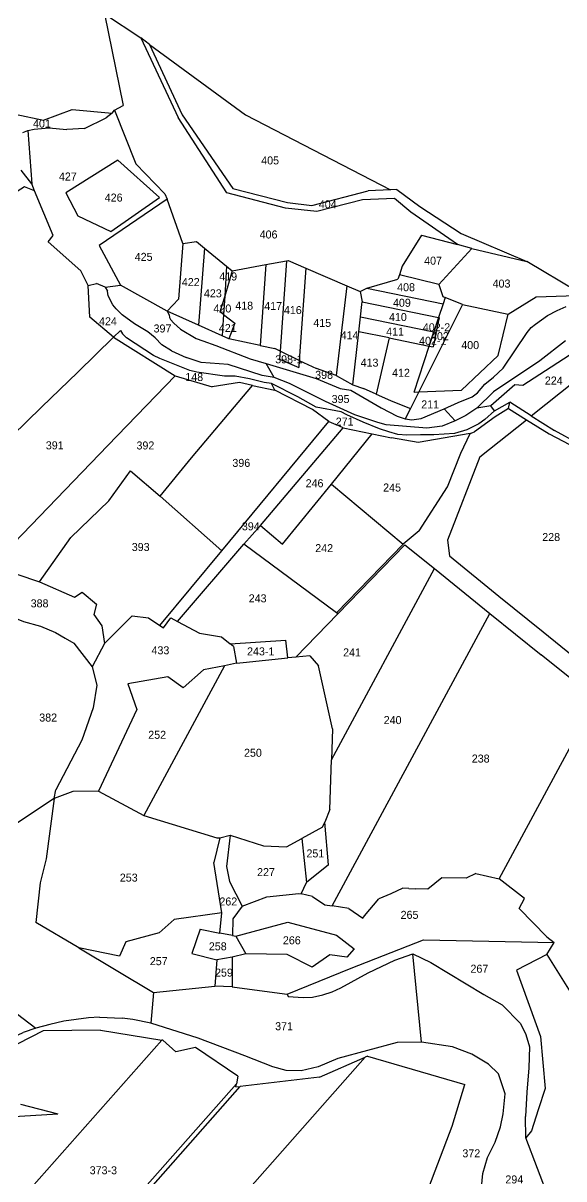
# Model space of a CAD drawing. Header units: metres. Extents: x 215864 to 218449, y 2702083 to 2704249.
# Drawn here: x 217054.5 to 217223.6, y 2703485.9 to 2703846.9 of the extents above; entities that cross this region are included whole.
import ezdxf
from ezdxf.enums import TextEntityAlignment as Align

# ---------------------------------------------------------------- set-up
doc = ezdxf.new("R2010")
doc.units = ezdxf.units.M

msp = doc.modelspace()

# ---------------------------------------------------------------- linework, layer by layer
at = {"layer": 'LIN'}
for p, q in [((217080.01, 2703849.86), (217091.32, 2703842.33)), ((217080.01, 2703849.86), (217085.84, 2703821.21)), ((217094.09, 2703840.25), (217091.32, 2703842.33)), ((217091.32, 2703842.33), (217103, 2703817.43)), ((217094.09, 2703840.25), (217124.09, 2703818.33)), ((217094.09, 2703840.25), (217104.25, 2703818.28)), ((217083.08, 2703819.71), (217085.84, 2703821.21)), ((217052.07, 2703818.49), (217060.87, 2703816.67)), ((217060.87, 2703816.67), (217069.81, 2703819.93)), ((217069.81, 2703819.93), (217082.4, 2703818.85)), ((217073.7, 2703814.02), (217080.5, 2703817.4)), ((217082.4, 2703818.85), (217080.5, 2703817.4)), ((217082.4, 2703818.85), (217083.08, 2703819.71)), ((217083.08, 2703819.71), (217089.77, 2703803)), ((217118.24, 2703793.97), (217103, 2703817.43)), ((217104.25, 2703818.28), (217120.13, 2703795.33)), ((217124.09, 2703818.33), (217169.41, 2703794.88)), ((217054.41, 2703812.76), (217055.97, 2703813.42)), ((217055.97, 2703813.42), (217057.95, 2703813.82)), ((217055.97, 2703813.42), (217057.22, 2703796.71)), ((217057.95, 2703813.82), (217062.61, 2703814.2)), ((217062.61, 2703814.2), (217068.14, 2703813.72)), ((217073.7, 2703814.02), (217068.14, 2703813.72)), ((217084.17, 2703804.09), (217067.84, 2703793.89)), ((217084.17, 2703804.09), (217097.13, 2703792.48)), ((217089.77, 2703803), (217098.83, 2703793.65)), ((217057.22, 2703796.71), (217053.9, 2703801.02)), ((217055, 2703795.79), (217051.52, 2703793.58)), ((217058.09, 2703794.58), (217055, 2703795.79)), ((217058.09, 2703794.58), (217057.22, 2703796.71)), ((217120.13, 2703795.33), (217137.15, 2703790.9)), ((217063.87, 2703780.63), (217058.09, 2703794.58)), ((217067.84, 2703793.89), (217071.68, 2703786.72)), ((217099.61, 2703792), (217078.26, 2703777.43)), ((217081.98, 2703781.87), (217097.13, 2703792.48)), ((217098.83, 2703793.65), (217099.61, 2703792)), ((217104.5, 2703778.15), (217099.61, 2703792)), ((217136.56, 2703789.12), (217118.24, 2703793.97)), ((217144.79, 2703790.02), (217162.38, 2703794.59)), ((217160.65, 2703791.78), (217146.37, 2703788.05)), ((217170.69, 2703792.21), (217160.65, 2703791.78)), ((217169.41, 2703794.88), (217162.38, 2703794.59)), ((217171.41, 2703794.94), (217169.41, 2703794.88)), ((217175.72, 2703787.92), (217170.69, 2703792.21)), ((217171.41, 2703794.94), (217178.58, 2703789.62)), ((217146.37, 2703788.05), (217136.56, 2703789.12)), ((217137.15, 2703790.9), (217144.79, 2703790.02)), ((217190.32, 2703777.79), (217175.72, 2703787.92)), ((217178.58, 2703789.62), (217191.48, 2703781.19)), ((217071.68, 2703786.72), (217081.98, 2703781.87)), ((217062.31, 2703778.62), (217063.87, 2703780.63)), ((217179.06, 2703780.7), (217173.03, 2703771.07)), ((217179.06, 2703780.7), (217190.32, 2703777.79)), ((217191.48, 2703781.19), (217211.99, 2703772.47)), ((217072.57, 2703769.61), (217062.31, 2703778.62)), ((217078.26, 2703777.43), (217085.01, 2703765.08)), ((217104.5, 2703778.15), (217103.14, 2703760.72)), ((217104.5, 2703778.15), (217108.7, 2703778.75)), ((217108.7, 2703778.75), (217111.28, 2703776.63)), ((217194.86, 2703776.49), (217190.32, 2703777.79)), ((217111.28, 2703776.63), (217109.33, 2703752.56)), ((217111.28, 2703776.63), (217118.15, 2703771.04)), ((217194.86, 2703776.49), (217184.53, 2703765.27)), ((217194.86, 2703776.49), (217211.99, 2703772.47)), ((217118.15, 2703771.04), (217117.55, 2703761.65)), ((217118.15, 2703771.04), (217119.93, 2703769.59)), ((217119.93, 2703769.59), (217130.45, 2703771.51)), ((217130.45, 2703771.51), (217128.67, 2703746.27)), ((217130.45, 2703771.51), (217136.85, 2703772.68)), ((217136.85, 2703772.68), (217134.86, 2703744.46)), ((217136.85, 2703772.68), (217137.43, 2703772.79)), ((217137.43, 2703772.79), (217142.9, 2703770.43)), ((217142.9, 2703770.43), (217140.88, 2703741.58)), ((217142.9, 2703770.43), (217155.77, 2703764.89)), ((217173.03, 2703771.07), (217172.15, 2703768.32)), ((217227.76, 2703763.11), (217211.99, 2703772.47)), ((217074.91, 2703764.99), (217072.57, 2703769.61)), ((217119.93, 2703769.59), (217117.55, 2703761.65)), ((217162.03, 2703764.15), (217171.7, 2703766.94)), ((217172.15, 2703768.32), (217171.7, 2703766.94)), ((217184.53, 2703765.27), (217172.15, 2703768.32)), ((217074.91, 2703764.99), (217077.47, 2703765.58)), ((217075.43, 2703755.13), (217074.91, 2703764.99)), ((217080.2, 2703764.49), (217077.47, 2703765.58)), ((217080.2, 2703764.49), (217085.01, 2703765.08)), ((217080.2, 2703764.49), (217080.88, 2703763.21)), ((217081.12, 2703761.78), (217080.88, 2703763.21)), ((217099.51, 2703756.95), (217085.01, 2703765.08)), ((217155.77, 2703764.89), (217152.39, 2703736.92)), ((217155.77, 2703764.89), (217159.88, 2703763.12)), ((217159.88, 2703763.12), (217162.03, 2703764.15)), ((217159.88, 2703763.12), (217160.51, 2703759.86)), ((217162.03, 2703764.15), (217185.81, 2703759.26)), ((217184.53, 2703765.27), (217185.73, 2703761.55)), ((217082.59, 2703758.9), (217081.12, 2703761.78)), ((217083.57, 2703757.65), (217082.59, 2703758.9)), ((217103.14, 2703760.72), (217099.51, 2703756.95)), ((217117.55, 2703761.65), (217116, 2703756.74)), ((217117.55, 2703761.65), (217117.16, 2703755.89)), ((217159.99, 2703755.19), (217160.42, 2703759.01)), ((217160.42, 2703759.01), (217160.51, 2703759.86)), ((217160.51, 2703759.86), (217184.39, 2703754.96)), ((217191.86, 2703759.05), (217178.2, 2703731.75)), ((217185.81, 2703759.26), (217184.39, 2703754.96)), ((217185.73, 2703761.55), (217186.46, 2703761.25)), ((217186.46, 2703761.25), (217185.81, 2703759.26)), ((217191.86, 2703759.05), (217186.46, 2703761.25)), ((217191.86, 2703759.05), (217206.19, 2703755.98)), ((217206.19, 2703755.98), (217214.9, 2703761.49)), ((217214.9, 2703761.49), (217227.44, 2703761.91)), ((217085.5, 2703755.83), (217083.57, 2703757.65)), ((217089.3, 2703753.06), (217085.5, 2703755.83)), ((217109.33, 2703752.56), (217099.51, 2703756.95)), ((217099.51, 2703756.95), (217100.16, 2703755.79)), ((217100.16, 2703755.79), (217100.26, 2703755.01)), ((217117.16, 2703755.89), (217116, 2703756.74)), ((217117.16, 2703755.89), (217116.71, 2703749.29)), ((217117.16, 2703755.89), (217120.75, 2703753.24)), ((217203.05, 2703743.13), (217206.19, 2703755.98)), ((217214.7, 2703752.86), (217218.47, 2703755.62)), ((217218.47, 2703755.62), (217221.48, 2703757.22)), ((217221.48, 2703757.22), (217224.32, 2703758.38)), ((217082.81, 2703748.82), (217075.43, 2703755.13)), ((217093.53, 2703750.56), (217089.3, 2703753.06)), ((217100.26, 2703755.01), (217100.6, 2703754.32)), ((217100.6, 2703754.32), (217101.62, 2703753.21)), ((217101.62, 2703753.21), (217103.75, 2703751.32)), ((217116.71, 2703749.29), (217109.33, 2703752.56)), ((217120.75, 2703753.24), (217118.8, 2703748.33)), ((217159.46, 2703750.56), (217159.99, 2703755.19)), ((217159.99, 2703755.19), (217182.92, 2703750.48)), ((217184.39, 2703754.96), (217182.92, 2703750.48)), ((217183.7, 2703750.31), (217184.69, 2703754.9)), ((217184.39, 2703754.96), (217184.69, 2703754.9)), ((217212.12, 2703750.35), (217213.41, 2703751.87)), ((217213.41, 2703751.87), (217214.7, 2703752.86)), ((217071.59, 2703737.91), (217082.81, 2703748.82)), ((217084.98, 2703750.93), (217082.81, 2703748.82)), ((217082.81, 2703748.82), (217102.11, 2703736.81)), ((217084.98, 2703750.93), (217085.6, 2703749.88)), ((217086.83, 2703748.59), (217085.6, 2703749.88)), ((217095.32, 2703743.15), (217086.83, 2703748.59)), ((217095.77, 2703748.61), (217093.53, 2703750.56)), ((217097.86, 2703746.49), (217095.77, 2703748.61)), ((217103.75, 2703751.32), (217108.65, 2703748.47)), ((217108.65, 2703748.47), (217110.7, 2703747.65)), ((217118.8, 2703748.33), (217116.71, 2703749.29)), ((217128.67, 2703746.27), (217118.8, 2703748.33)), ((217157.59, 2703734), (217159.46, 2703750.56)), ((217168.98, 2703748.6), (217159.46, 2703750.56)), ((217168.98, 2703748.6), (217164.92, 2703731.05)), ((217168.98, 2703748.6), (217181.46, 2703746.04)), ((217181.46, 2703746.04), (217182.92, 2703750.48)), ((217183.7, 2703750.31), (217182.78, 2703745.8)), ((217182.92, 2703750.48), (217183.7, 2703750.31)), ((217204.6, 2703739.15), (217212.12, 2703750.35)), ((217100.89, 2703744.62), (217097.86, 2703746.49)), ((217100.89, 2703744.62), (217105.46, 2703742.52)), ((217110.7, 2703747.65), (217114.82, 2703746.28)), ((217114.82, 2703746.28), (217125.56, 2703742.08)), ((217128.67, 2703746.27), (217133.18, 2703745.32)), ((217134.86, 2703744.46), (217133.18, 2703745.32)), ((217134.86, 2703744.46), (217134.69, 2703742)), ((217140.88, 2703741.58), (217134.86, 2703744.46)), ((217176.74, 2703731.68), (217181.46, 2703746.04)), ((217181.46, 2703746.04), (217182.78, 2703745.8)), ((217230.59, 2703746.52), (217210.73, 2703733.78)), ((217213.42, 2703724.28), (217239.2, 2703744.91)), ((217224.08, 2703747.73), (217216.08, 2703741.46)), ((217097.25, 2703742.18), (217095.32, 2703743.15)), ((217106.66, 2703738.4), (217097.25, 2703742.18)), ((217110.24, 2703740.98), (217105.46, 2703742.52)), ((217118.67, 2703740.31), (217110.24, 2703740.98)), ((217125.56, 2703742.08), (217130.52, 2703740.6)), ((217134.69, 2703742), (217140.72, 2703739.39)), ((217140.88, 2703741.58), (217140.72, 2703739.39)), ((217140.88, 2703741.58), (217146.27, 2703739.07)), ((217191.54, 2703732.3), (217203.05, 2703743.13)), ((217216.08, 2703741.46), (217201.63, 2703731.79)), ((217060.29, 2703726.93), (217071.59, 2703737.91)), ((217108.85, 2703737.92), (217106.66, 2703738.4)), ((217117.45, 2703736.67), (217108.85, 2703737.92)), ((217129.3, 2703736.92), (217118.67, 2703740.31)), ((217133.06, 2703736.23), (217130.52, 2703740.6)), ((217130.52, 2703740.6), (217146.14, 2703735.97)), ((217152.39, 2703736.92), (217146.27, 2703739.07)), ((217201.61, 2703736.35), (217204.6, 2703739.15)), ((217081.01, 2703714.96), (217102.11, 2703736.81)), ((217102.11, 2703736.81), (217113.66, 2703733.35)), ((217107.15, 2703711.17), (217126.19, 2703733.78)), ((217122.2, 2703734.65), (217113.66, 2703733.35)), ((217120.8, 2703736.68), (217117.45, 2703736.67)), ((217125.3, 2703735.84), (217120.8, 2703736.68)), ((217126.19, 2703733.78), (217122.2, 2703734.65)), ((217129.84, 2703734.72), (217125.3, 2703735.84)), ((217126.19, 2703733.78), (217133.23, 2703732.32)), ((217133.06, 2703736.23), (217129.3, 2703736.92)), ((217132.16, 2703734.32), (217129.84, 2703734.72)), ((217133.23, 2703732.32), (217132.16, 2703734.32)), ((217140.46, 2703730.22), (217132.16, 2703734.32)), ((217137.83, 2703734.4), (217133.06, 2703736.23)), ((217149.09, 2703728.77), (217137.83, 2703734.4)), ((217146.14, 2703735.97), (217153.61, 2703732.85)), ((217152.39, 2703736.92), (217157.59, 2703734)), ((217157.59, 2703734), (217160.92, 2703732.84)), ((217196.55, 2703731.47), (217198.89, 2703734.12)), ((217198.89, 2703734.12), (217201.61, 2703736.35)), ((217208.3, 2703733.97), (217200.76, 2703727.35)), ((217210.73, 2703733.78), (217208.3, 2703733.97)), ((217144.95, 2703726.22), (217133.23, 2703732.32)), ((217146.16, 2703726.94), (217140.46, 2703730.22)), ((217153.61, 2703732.85), (217156.95, 2703732.32)), ((217156.95, 2703732.32), (217166.48, 2703726.72)), ((217164.92, 2703731.05), (217160.92, 2703732.84)), ((217164.92, 2703731.05), (217169.42, 2703729.03)), ((217178.2, 2703731.75), (217175.59, 2703726.53)), ((217176.74, 2703731.68), (217178.2, 2703731.75)), ((217178.2, 2703731.75), (217191.54, 2703732.3)), ((217190.51, 2703728.39), (217194.92, 2703730.21)), ((217194.92, 2703730.21), (217196.55, 2703731.47)), ((217201.63, 2703731.79), (217196.35, 2703726.68)), ((217060.29, 2703726.93), (217037.18, 2703704.54)), ((217153.96, 2703725.57), (217146.16, 2703726.94)), ((217158.22, 2703724.54), (217149.09, 2703728.77)), ((217166.48, 2703726.72), (217171.46, 2703724.18)), ((217169.42, 2703729.03), (217172.21, 2703727.9)), ((217172.21, 2703727.9), (217175.59, 2703726.53)), ((217175.59, 2703726.53), (217173.99, 2703723.31)), ((217178.95, 2703723.44), (217186.15, 2703726.47)), ((217186.15, 2703726.47), (217190.51, 2703728.39)), ((217189.56, 2703722.72), (217186.15, 2703726.47)), ((217196.35, 2703726.68), (217192.95, 2703724.39)), ((217200.76, 2703727.35), (217196.35, 2703726.68)), ((217201.92, 2703725.88), (217200.76, 2703727.35)), ((217201.92, 2703725.88), (217206.69, 2703728.49)), ((217206.25, 2703726.56), (217202.08, 2703723.94)), ((217206.25, 2703726.56), (217206.69, 2703728.49)), ((217206.25, 2703726.56), (217211.9, 2703723.07)), ((217213.42, 2703724.28), (217206.69, 2703728.49)), ((217150.15, 2703722.54), (217144.95, 2703726.22)), ((217155.7, 2703724.6), (217153.96, 2703725.57)), ((217160.8, 2703722.31), (217155.7, 2703724.6)), ((217165.42, 2703722.18), (217158.22, 2703724.54)), ((217171.46, 2703724.18), (217173.99, 2703723.31)), ((217173.99, 2703723.31), (217176.05, 2703722.98)), ((217176.05, 2703722.98), (217178.95, 2703723.44)), ((217192.95, 2703724.39), (217189.56, 2703722.72)), ((217202.08, 2703723.94), (217195.67, 2703719.29)), ((217198.83, 2703723.14), (217197.05, 2703721.72)), ((217197.35, 2703711.43), (217211.9, 2703723.07)), ((217201.92, 2703725.88), (217198.83, 2703723.14)), ((217211.9, 2703723.07), (217219.02, 2703718.68)), ((217213.42, 2703724.28), (217220.7, 2703719.72)), ((217116.61, 2703682.11), (217150.15, 2703722.54)), ((217128.75, 2703689.98), (217154.61, 2703720.55)), ((217150.15, 2703722.54), (217152.3, 2703721.54)), ((217154.61, 2703720.55), (217152.3, 2703721.54)), ((217154.61, 2703720.55), (217163.63, 2703718.68)), ((217165.97, 2703720.19), (217160.8, 2703722.31)), ((217168.02, 2703721.46), (217165.42, 2703722.18)), ((217168.82, 2703719.24), (217165.97, 2703720.19)), ((217180.8, 2703720.39), (217168.02, 2703721.46)), ((217171.72, 2703718.46), (217168.82, 2703719.24)), ((217185.52, 2703721.02), (217180.8, 2703720.39)), ((217189.56, 2703722.72), (217185.52, 2703721.02)), ((217193.3, 2703719.94), (217189.42, 2703718.71)), ((217197.05, 2703721.72), (217193.3, 2703719.94)), ((217194.31, 2703718.77), (217195.67, 2703719.29)), ((217228.27, 2703715.53), (217220.7, 2703719.72)), ((217150.91, 2703702.92), (217163.63, 2703718.68)), ((217163.63, 2703718.68), (217169.67, 2703717.39)), ((217178.05, 2703715.92), (217169.67, 2703717.39)), ((217174.52, 2703718.21), (217171.72, 2703718.46)), ((217178.75, 2703718.34), (217174.52, 2703718.21)), ((217194.31, 2703718.77), (217178.05, 2703715.92)), ((217182.98, 2703718.31), (217178.75, 2703718.34)), ((217189.42, 2703718.71), (217182.98, 2703718.31)), ((217191.35, 2703712.57), (217194.31, 2703718.77)), ((217219.02, 2703718.68), (217227.54, 2703714.14)), ((217049.01, 2703681.81), (217081.01, 2703714.96)), ((217187.26, 2703702.12), (217191.35, 2703712.57)), ((217097.41, 2703699.13), (217107.15, 2703711.17)), ((217197.35, 2703711.43), (217187.2, 2703685.48)), ((217081.28, 2703697.75), (217088.08, 2703707.09)), ((217088.08, 2703707.09), (217097.41, 2703699.13)), ((217135.63, 2703684.14), (217150.91, 2703702.92)), ((217150.91, 2703702.92), (217173.4, 2703684.17)), ((217178.3, 2703688.39), (217187.26, 2703702.12)), ((217069.43, 2703686.26), (217081.28, 2703697.75)), ((217097.41, 2703699.13), (217116.61, 2703682.11)), ((217128.75, 2703689.98), (217123.52, 2703684.18)), ((217128.75, 2703689.98), (217135.63, 2703684.14)), ((217178.3, 2703688.39), (217173.4, 2703684.17)), ((217059.67, 2703672.46), (217069.43, 2703686.26)), ((217102.79, 2703660), (217123.52, 2703684.18)), ((217152.48, 2703662.68), (217123.52, 2703684.18)), ((217152.48, 2703662.68), (217173.4, 2703684.17)), ((217152.88, 2703662.38), (217173.91, 2703683.98)), ((217173.91, 2703683.98), (217183.15, 2703676.53)), ((217187.2, 2703685.48), (217187.8, 2703680.49)), ((217097.25, 2703658.78), (217116.61, 2703682.11)), ((217187.8, 2703680.49), (217203.3, 2703667.98)), ((217150.91, 2703616.8), (217183.15, 2703676.53)), ((217183.15, 2703676.53), (217200.47, 2703662.56)), ((217052.54, 2703674.78), (217059.67, 2703672.46)), ((217059.67, 2703672.46), (217070.57, 2703667.66)), ((217070.57, 2703667.66), (217072.97, 2703669.19)), ((217072.97, 2703669.19), (217077.47, 2703665.47)), ((217077.47, 2703665.47), (217076.66, 2703662.21)), ((217203.3, 2703667.98), (217217.16, 2703656.8)), ((217044.16, 2703664.34), (217054.69, 2703660.02)), ((217076.66, 2703662.21), (217079.11, 2703658.68)), ((217079.95, 2703653.15), (217088.57, 2703661.83)), ((217088.57, 2703661.83), (217093.75, 2703661.21)), ((217152.88, 2703662.38), (217139.77, 2703648.9)), ((217151.14, 2703571.16), (217200.47, 2703662.56)), ((217152.88, 2703662.38), (217152.48, 2703662.68)), ((217200.47, 2703662.56), (217216.54, 2703649.59)), ((217054.69, 2703660.02), (217059.92, 2703658.6)), ((217059.92, 2703658.6), (217064.62, 2703656.55)), ((217079.11, 2703658.68), (217079.95, 2703653.15)), ((217093.75, 2703661.21), (217097.25, 2703658.78)), ((217097.25, 2703658.78), (217098.37, 2703658)), ((217098.37, 2703658), (217100.68, 2703661.12)), ((217100.68, 2703661.12), (217102.79, 2703660)), ((217102.79, 2703660), (217109.64, 2703656.34)), ((217064.62, 2703656.55), (217067.69, 2703654.79)), ((217067.69, 2703654.79), (217070.37, 2703653.29)), ((217109.64, 2703656.34), (217116.58, 2703655.21)), ((217116.58, 2703655.21), (217119.31, 2703653)), ((217119.31, 2703653), (217136.65, 2703654.17)), ((217137.31, 2703648.66), (217136.65, 2703654.17)), ((217217.16, 2703656.8), (217230.39, 2703646.12)), ((217070.37, 2703653.29), (217076.13, 2703645.89)), ((217079.95, 2703653.15), (217076.13, 2703645.89)), ((217120.34, 2703652.17), (217119.31, 2703653)), ((217120.34, 2703652.17), (217121.28, 2703647.05)), ((217121.28, 2703647.05), (217117.52, 2703646.13)), ((217121.28, 2703647.05), (217123.3, 2703647.25)), ((217123.3, 2703647.25), (217137.31, 2703648.66)), ((217139.77, 2703648.9), (217137.31, 2703648.66)), ((217144.13, 2703649.33), (217139.77, 2703648.9)), ((217144.13, 2703649.33), (217146.92, 2703646.2)), ((217233.65, 2703635.79), (217216.54, 2703649.59)), ((217076.13, 2703645.89), (217077.58, 2703640.1)), ((217117.52, 2703646.13), (217092.24, 2703599.47)), ((217110.9, 2703644.95), (217104.53, 2703639.25)), ((217117.52, 2703646.13), (217110.9, 2703644.95)), ((217151.24, 2703626.51), (217146.92, 2703646.2)), ((217077.58, 2703640.1), (217076.41, 2703633.1)), ((217099.76, 2703642.71), (217087.31, 2703640.59)), ((217087.31, 2703640.59), (217090.08, 2703632.5)), ((217104.53, 2703639.25), (217099.76, 2703642.71)), ((217076.41, 2703633.1), (217072.92, 2703622.93)), ((217090.08, 2703632.5), (217078.14, 2703607.05)), ((217203.32, 2703579.59), (217233.65, 2703635.79)), ((217151.24, 2703626.51), (217150.91, 2703616.8)), ((217072.92, 2703622.93), (217064.71, 2703607.48)), ((217150.39, 2703601.26), (217150.91, 2703616.8)), ((217064.18, 2703604.76), (217064.71, 2703607.48)), ((217064.18, 2703604.76), (217041.94, 2703590)), ((217064.18, 2703604.76), (217061.73, 2703585.89)), ((217070.03, 2703606.94), (217064.18, 2703604.76)), ((217078.14, 2703607.05), (217070.03, 2703606.94)), ((217078.14, 2703607.05), (217092.24, 2703599.47)), ((217150.39, 2703601.26), (217148.83, 2703597.39)), ((217092.24, 2703599.47), (217115.09, 2703592.41)), ((217148.17, 2703595.78), (217148.83, 2703597.39)), ((217149.97, 2703584.06), (217148.83, 2703597.39)), ((217116.07, 2703592.46), (217119.23, 2703593.29)), ((217119.23, 2703593.29), (217118.13, 2703583.49)), ((217119.23, 2703593.29), (217129.71, 2703589.96)), ((217148.17, 2703595.78), (217141.62, 2703592.22)), ((217116.07, 2703592.46), (217114.17, 2703584.7)), ((217115.09, 2703592.41), (217116.07, 2703592.46)), ((217129.71, 2703589.96), (217136.88, 2703589.65)), ((217136.88, 2703589.65), (217141.62, 2703592.22)), ((217141.62, 2703592.22), (217143.17, 2703578.51)), ((217061.73, 2703585.89), (217059.87, 2703578.35)), ((217116.61, 2703568.99), (217114.17, 2703584.7)), ((217118.13, 2703583.49), (217119.09, 2703578.77)), ((217149.97, 2703584.06), (217143.17, 2703578.51)), ((217059.87, 2703578.35), (217058.48, 2703566.03)), ((217119.09, 2703578.77), (217123.04, 2703571.1)), ((217141.48, 2703574.97), (217143.17, 2703578.51)), ((217185.43, 2703579.98), (217181.11, 2703576.43)), ((217193.02, 2703579.8), (217185.43, 2703579.98)), ((217196.05, 2703581.28), (217193.02, 2703579.8)), ((217196.05, 2703581.28), (217203.32, 2703579.59)), ((217211.26, 2703573.52), (217203.32, 2703579.59)), ((217130.73, 2703573.98), (217140.69, 2703575.09)), ((217140.69, 2703575.09), (217141.48, 2703574.97)), ((217145.05, 2703574.07), (217141.48, 2703574.97)), ((217169.52, 2703574.98), (217165.71, 2703573.4)), ((217173.26, 2703576.69), (217169.52, 2703574.98)), ((217175.1, 2703576.6), (217173.26, 2703576.69)), ((217175.1, 2703576.6), (217177.12, 2703576.54)), ((217181.11, 2703576.43), (217177.12, 2703576.54)), ((217123.04, 2703571.1), (217130.73, 2703573.98)), ((217145.05, 2703574.07), (217148.81, 2703571.52)), ((217148.81, 2703571.52), (217151.14, 2703571.16)), ((217156.35, 2703570.35), (217151.14, 2703571.16)), ((217161.25, 2703568.03), (217165.71, 2703573.4)), ((217209.61, 2703570.38), (217211.26, 2703573.52)), ((217116.61, 2703568.99), (217101.79, 2703566.93)), ((217115.98, 2703562.66), (217116.61, 2703568.99)), ((217123.04, 2703571.1), (217120.05, 2703567.18)), ((217156.35, 2703570.35), (217160.72, 2703567.38)), ((217160.72, 2703567.38), (217161.25, 2703568.03)), ((217218.31, 2703561.51), (217209.61, 2703570.38)), ((217071.97, 2703558.1), (217058.48, 2703566.03)), ((217101.79, 2703566.93), (217097.02, 2703562.73)), ((217120.05, 2703567.18), (217119.95, 2703561.96)), ((217121.07, 2703561.72), (217137.28, 2703566.07)), ((217137.28, 2703566.07), (217152.46, 2703561.99)), ((217097.02, 2703562.73), (217086.66, 2703559.98)), ((217109.83, 2703563.89), (217107.28, 2703556.35)), ((217109.83, 2703563.89), (217115.98, 2703562.66)), ((217119.95, 2703561.96), (217115.98, 2703562.66)), ((217119.95, 2703561.96), (217121.07, 2703561.72)), ((217121.07, 2703561.72), (217124.14, 2703556.21)), ((217152.46, 2703561.99), (217158.02, 2703557.72)), ((217157.09, 2703551.68), (217179.71, 2703560.6)), ((217179.71, 2703560.6), (217220.52, 2703559.77)), ((217218.31, 2703561.51), (217220.52, 2703559.77)), ((217084.62, 2703555.44), (217071.97, 2703558.1)), ((217071.97, 2703558.1), (217095.32, 2703544.14)), ((217086.66, 2703559.98), (217084.62, 2703555.44)), ((217158.02, 2703557.72), (217155.71, 2703555.14)), ((217218.31, 2703556.04), (217220.52, 2703559.77)), ((217107.28, 2703556.35), (217115.09, 2703554.3)), ((217115.09, 2703554.3), (217114.45, 2703546.08)), ((217119.93, 2703555.19), (217115.09, 2703554.3)), ((217119.93, 2703555.19), (217119.87, 2703545.87)), ((217124.14, 2703556.21), (217119.93, 2703555.19)), ((217137.03, 2703555.97), (217124.14, 2703556.21)), ((217144.91, 2703552.02), (217137.03, 2703555.97)), ((217150.39, 2703555.86), (217144.91, 2703552.02)), ((217155.71, 2703555.14), (217150.39, 2703555.86)), ((217162.39, 2703550.3), (217170.71, 2703554.23)), ((217170.71, 2703554.23), (217176.37, 2703556.18)), ((217179.13, 2703528.62), (217176.37, 2703556.18)), ((217176.37, 2703556.18), (217182.04, 2703553.45)), ((217182.04, 2703553.45), (217198.62, 2703543.51)), ((217218.31, 2703556.04), (217208.8, 2703551.11)), ((217218.31, 2703556.04), (217225.53, 2703544.33)), ((217137.11, 2703543.64), (217157.09, 2703551.68)), ((217153.85, 2703545.63), (217162.39, 2703550.3)), ((217208.8, 2703551.11), (217216.26, 2703530.4)), ((217095.32, 2703544.14), (217114.45, 2703546.08)), ((217119.87, 2703545.87), (217114.45, 2703546.08)), ((217119.87, 2703545.87), (217131.59, 2703544.33)), ((217095.32, 2703544.14), (217094.41, 2703534.58)), ((217131.59, 2703544.33), (217137.11, 2703543.64)), ((217137.11, 2703543.64), (217137.4, 2703542.83)), ((217137.4, 2703542.83), (217142.06, 2703542.54)), ((217142.06, 2703542.54), (217145.02, 2703542.72)), ((217145.02, 2703542.72), (217148.26, 2703543.38)), ((217148.26, 2703543.38), (217151.11, 2703544.37)), ((217151.11, 2703544.37), (217153.85, 2703545.63)), ((217198.62, 2703543.51), (217204.33, 2703540.27)), ((217050.53, 2703539.04), (217058.53, 2703532.97)), ((217204.33, 2703540.27), (217209.99, 2703534.43)), ((217067.26, 2703535.19), (217062.87, 2703534.18)), ((217074.92, 2703536.21), (217067.26, 2703535.19)), ((217078.45, 2703536.43), (217074.92, 2703536.21)), ((217078.45, 2703536.43), (217085.47, 2703536.09)), ((217088.84, 2703535.69), (217085.47, 2703536.09)), ((217094.41, 2703534.58), (217088.84, 2703535.69)), ((217040.26, 2703525.02), (217054.52, 2703531.63)), ((217060.78, 2703532.2), (217052.91, 2703528.08)), ((217058.53, 2703532.97), (217054.52, 2703531.63)), ((217062.87, 2703534.18), (217058.53, 2703532.97)), ((217078.69, 2703532.33), (217060.78, 2703532.2)), ((217078.69, 2703532.33), (217097.93, 2703529.29)), ((217109.3, 2703529.89), (217094.41, 2703534.58)), ((217209.99, 2703534.43), (217211.65, 2703531.02)), ((217040.76, 2703464.7), (217097.93, 2703529.29)), ((217098.22, 2703529.25), (217097.93, 2703529.29)), ((217102.25, 2703525.58), (217098.22, 2703529.25)), ((217123.86, 2703524.39), (217109.3, 2703529.89)), ((217171.5, 2703528.48), (217152.94, 2703523.54)), ((217179.13, 2703528.62), (217171.5, 2703528.48)), ((217188.74, 2703527.19), (217179.13, 2703528.62)), ((217211.65, 2703531.02), (217212.82, 2703527.11)), ((217216.26, 2703530.4), (217217.76, 2703514.17)), ((217108.4, 2703526.9), (217102.25, 2703525.58)), ((217121.64, 2703518.04), (217108.4, 2703526.9)), ((217132.57, 2703520.86), (217123.86, 2703524.39)), ((217162.17, 2703524.23), (217161.51, 2703523.94)), ((217162.17, 2703524.23), (217192.59, 2703515.39)), ((217194.82, 2703524.83), (217188.74, 2703527.19)), ((217200.03, 2703521.75), (217194.82, 2703524.83)), ((217212.82, 2703527.11), (217212.68, 2703520.55)), ((217161.51, 2703523.94), (217079.92, 2703431.75)), ((217136.77, 2703519.73), (217132.57, 2703520.86)), ((217146.8, 2703520.86), (217141.41, 2703519.67)), ((217152.94, 2703523.54), (217146.8, 2703520.86)), ((217147.24, 2703517.69), (217161.51, 2703523.94)), ((217203.18, 2703518.7), (217200.03, 2703521.75)), ((217121.64, 2703518.04), (217121.23, 2703515.63)), ((217147.24, 2703517.69), (217122.41, 2703514.79)), ((217141.41, 2703519.67), (217136.77, 2703519.73)), ((217205.27, 2703512.49), (217203.18, 2703518.7)), ((217212.68, 2703520.55), (217212, 2703512.99)), ((217057.1, 2703443.17), (217121.23, 2703515.63)), ((217058.36, 2703442.43), (217122.41, 2703514.79)), ((217121.06, 2703514.64), (217121.23, 2703515.63)), ((217121.06, 2703514.64), (217122.41, 2703514.79)), ((217188.72, 2703502.37), (217192.59, 2703515.39)), ((217217.76, 2703514.17), (217215.51, 2703507.48)), ((217204.65, 2703506.25), (217205.27, 2703512.49)), ((217212, 2703512.99), (217211.6, 2703505.42)), ((217044.3, 2703504.91), (217065.36, 2703506.26)), ((217053.75, 2703509.25), (217065.36, 2703506.26)), ((217203.82, 2703502.19), (217204.65, 2703506.25)), ((217215.51, 2703507.48), (217213.47, 2703500.89)), ((217211.69, 2703498.68), (217211.6, 2703505.42)), ((217180.54, 2703480.98), (217188.72, 2703502.37)), ((217202.14, 2703497.34), (217203.82, 2703502.19)), ((217213.47, 2703500.89), (217211.69, 2703498.68)), ((217199.68, 2703492.6), (217202.14, 2703497.34)), ((217219.04, 2703479.55), (217211.69, 2703498.68)), ((217198.27, 2703487.62), (217199.68, 2703492.6)), ((217197.5, 2703480.04), (217198.27, 2703487.62))]:
    msp.add_line(p, q, dxfattribs=at)

# ---------------------------------------------------------------- texts
at = {"layer": 'PAR'}
for s, p in [('401', (217060.41, 2703815.56)), ('405', (217131.75, 2703804.06)), ('427', (217068.51, 2703799.05)), ('426', (217082.83, 2703792.45)), ('404', (217149.76, 2703790.36)), ('406', (217131.26, 2703780.92)), ('425', (217092.21, 2703773.93)), ('407', (217182.69, 2703772.74)), ('422', (217106.94, 2703766.07)), ('419', (217118.64, 2703767.81)), ('403', (217204.1, 2703765.59)), ('423', (217113.84, 2703762.53)), ('408', (217174.25, 2703764.45)), ('420', (217116.83, 2703757.81)), ('418', (217123.65, 2703758.69)), ('417', (217132.7, 2703758.57)), ('409', (217172.95, 2703759.59)), ('416', (217138.85, 2703757.31)), ('410', (217171.71, 2703755.13)), ('424', (217081.04, 2703753.83)), ('397', (217098.1, 2703751.56)), ('421', (217118.51, 2703751.72)), ('415', (217148.03, 2703753.28)), ('411', (217170.82, 2703750.58)), ('402-2', (217183.77, 2703751.93)), ('414', (217156.58, 2703749.44)), ('402-1', (217182.6, 2703747.72)), ('402', (217184.84, 2703749.15)), ('400', (217194.3, 2703746.37)), ('398-1', (217137.61, 2703741.92)), ('413', (217162.83, 2703740.88)), ('148', (217108.02, 2703736.39)), ('398', (217148.62, 2703737.08)), ('412', (217172.67, 2703737.74)), ('224', (217220.44, 2703735.31)), ('395', (217153.77, 2703729.53)), ('211', (217181.78, 2703727.86)), ('271', (217155.06, 2703722.49)), ('391', (217064.41, 2703715.05)), ('392', (217092.76, 2703715.02)), ('396', (217122.74, 2703709.57)), ('246', (217145.64, 2703703.21)), ('245', (217169.88, 2703701.88)), ('394', (217125.7, 2703689.76)), ('228', (217219.62, 2703686.41)), ('393', (217091.28, 2703683.3)), ('242', (217148.65, 2703682.96)), ('388', (217059.67, 2703665.69)), ('243', (217127.84, 2703667.26)), ('433', (217097.45, 2703651.03)), ('243-1', (217128.81, 2703650.69)), ('241', (217157.36, 2703650.39)), ('382', (217062.36, 2703630.02)), ('240', (217170.05, 2703629.23)), ('252', (217096.43, 2703624.63)), ('250', (217126.38, 2703619.02)), ('238', (217197.59, 2703617.21)), ('251', (217145.9, 2703587.58)), ('227', (217130.45, 2703581.75)), ('253', (217087.55, 2703580.02)), ('262', (217118.68, 2703572.56)), ('265', (217175.34, 2703568.39)), ('266', (217138.53, 2703560.44)), ('258', (217115.38, 2703558.56)), ('257', (217096.93, 2703553.92)), ('259', (217117.32, 2703550.34)), ('267', (217197.18, 2703551.56)), ('371', (217136.11, 2703533.6)), ('372', (217194.65, 2703493.9)), ('373-3', (217079.61, 2703488.6)), ('294', (217208.09, 2703485.74))]:
    msp.add_text(s, height=2.5, dxfattribs=at).set_placement(p, align=Align.MIDDLE)

doc.saveas('drawing.dxf')
